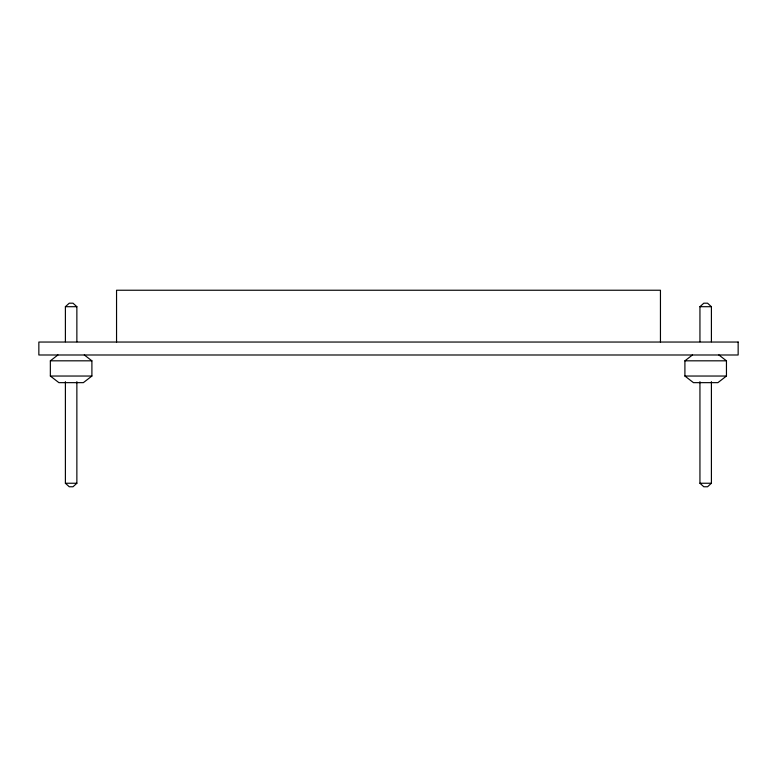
<?xml version="1.0" encoding="UTF-8"?>
<svg xmlns="http://www.w3.org/2000/svg" width="777" height="777" viewBox="0 0 777 777"><rect width="100%" height="100%" fill="white"/><g stroke="black" fill="none" stroke-linecap="round" stroke-linejoin="round"><path stroke-width="1.17" d="M65.394 341.763L65.394 306.701L69.25 303.195L73.009 303.195L76.865 306.701L76.865 341.763M76.865 381.672L76.865 483.245L73.009 486.761L69.25 486.761L65.394 483.245L65.394 381.672M699.941 341.763L699.941 306.701L703.797 303.195L707.556 303.195L711.411 306.701L711.411 341.763M711.411 381.672L711.411 483.245L707.556 486.761L703.797 486.761L699.941 483.245L699.941 381.672M84.304 354.953L91.9 360.819L91.9 376.039L83.362 382.653L58.897 382.653L50.35 376.039L50.35 360.819L57.945 354.953M718.861 354.953L726.456 360.819L726.456 376.039L717.909 382.653L693.443 382.653L684.906 376.039L684.906 360.819L692.501 354.953M65.394 306.701L76.865 306.701M699.941 306.701L711.411 306.701M50.35 360.819L91.9 360.819M684.906 360.819L726.456 360.819M50.35 376.039L91.9 376.039M684.906 376.039L726.456 376.039M65.394 483.245L76.865 483.245M699.941 483.245L711.411 483.245M660.45 342.045L660.45 290.239L116.55 290.239L116.55 342.045M738.15 342.045L38.85 342.045L38.85 354.992L738.15 354.992L738.15 342.045"/></g></svg>
